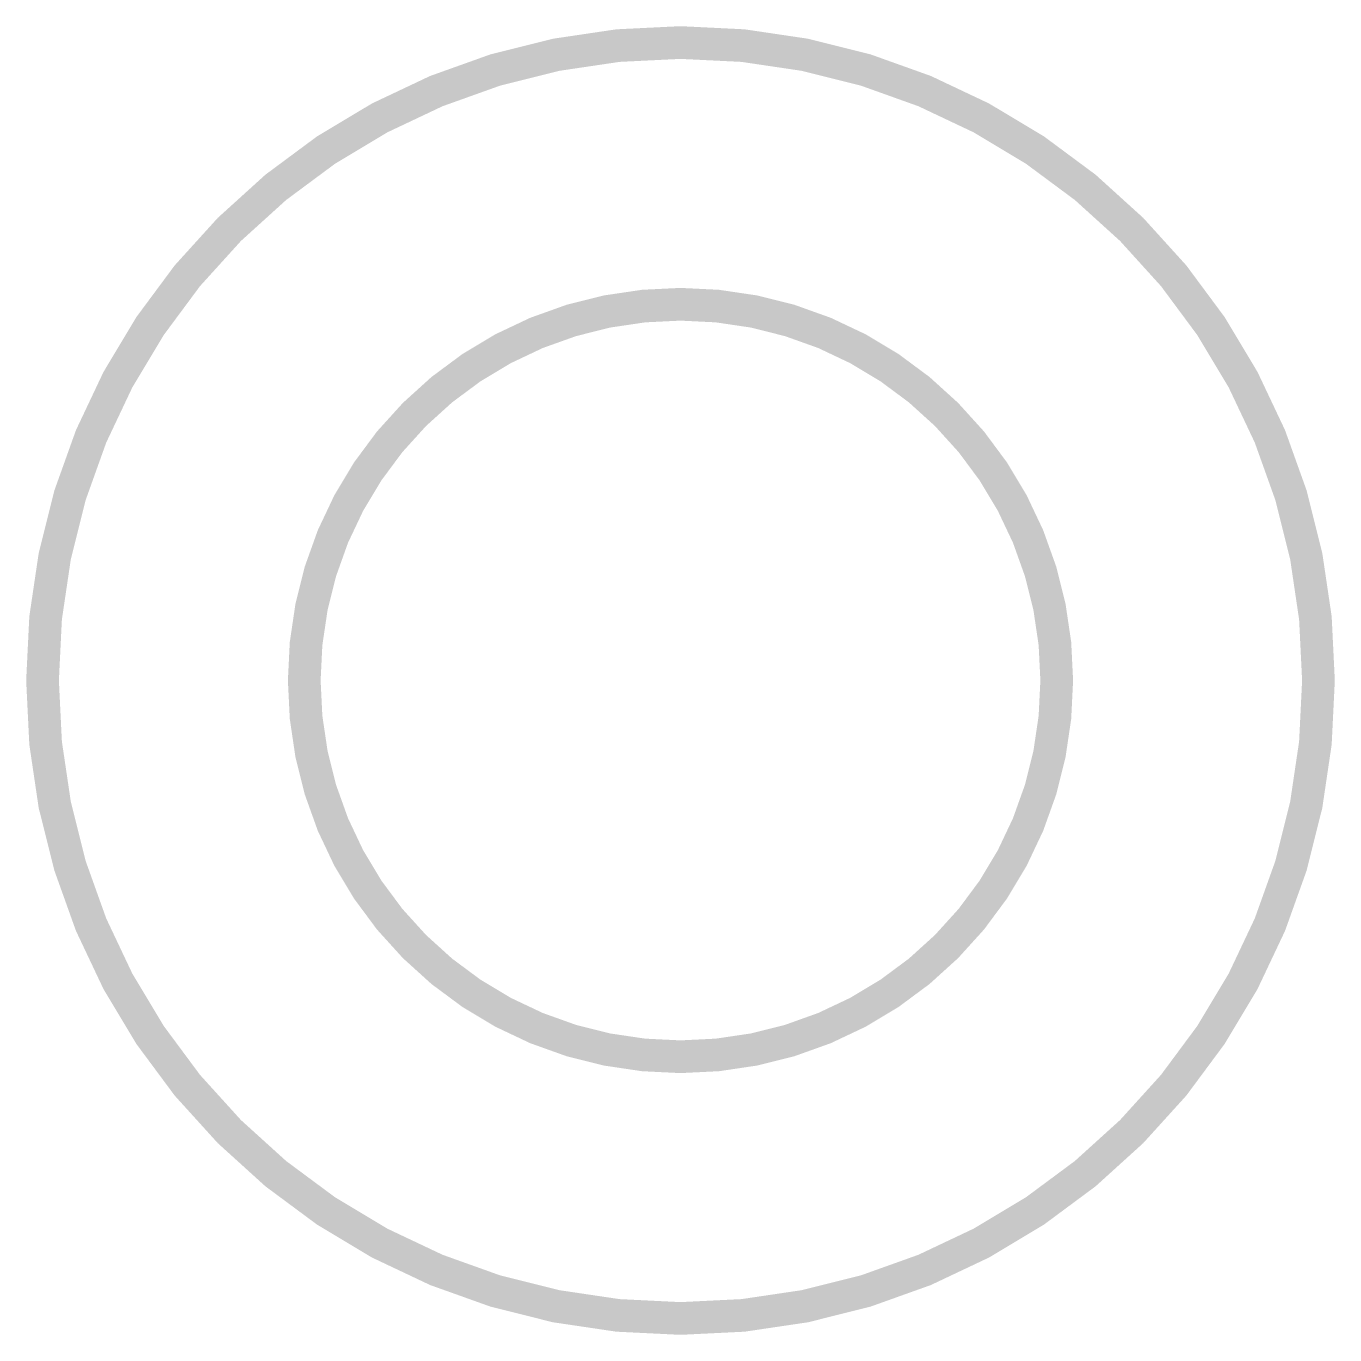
# Model space of a CAD drawing. Extents: x 0 to 4, y 0 to 4.
import ezdxf

# ---------------------------------------------------------------- set-up
doc = ezdxf.new("R2010")
doc.units = 0
doc.header["$MEASUREMENT"] = 0
doc.layers.get('0').update_dxf_attribs({"linetype": 'CONTINUOUS'})

msp = doc.modelspace()

# ---------------------------------------------------------------- linework, layer by layer
at = {"const_width": 0.1}
for points in [[(0.05, 1.9959, 1), (3.95, 1.9959, 1)], [(0.85, 1.9959, 1), (3.15, 1.9959, 1)]]:
    msp.add_lwpolyline(points, format="xyb", close=True, dxfattribs=at)

doc.saveas('drawing.dxf')
